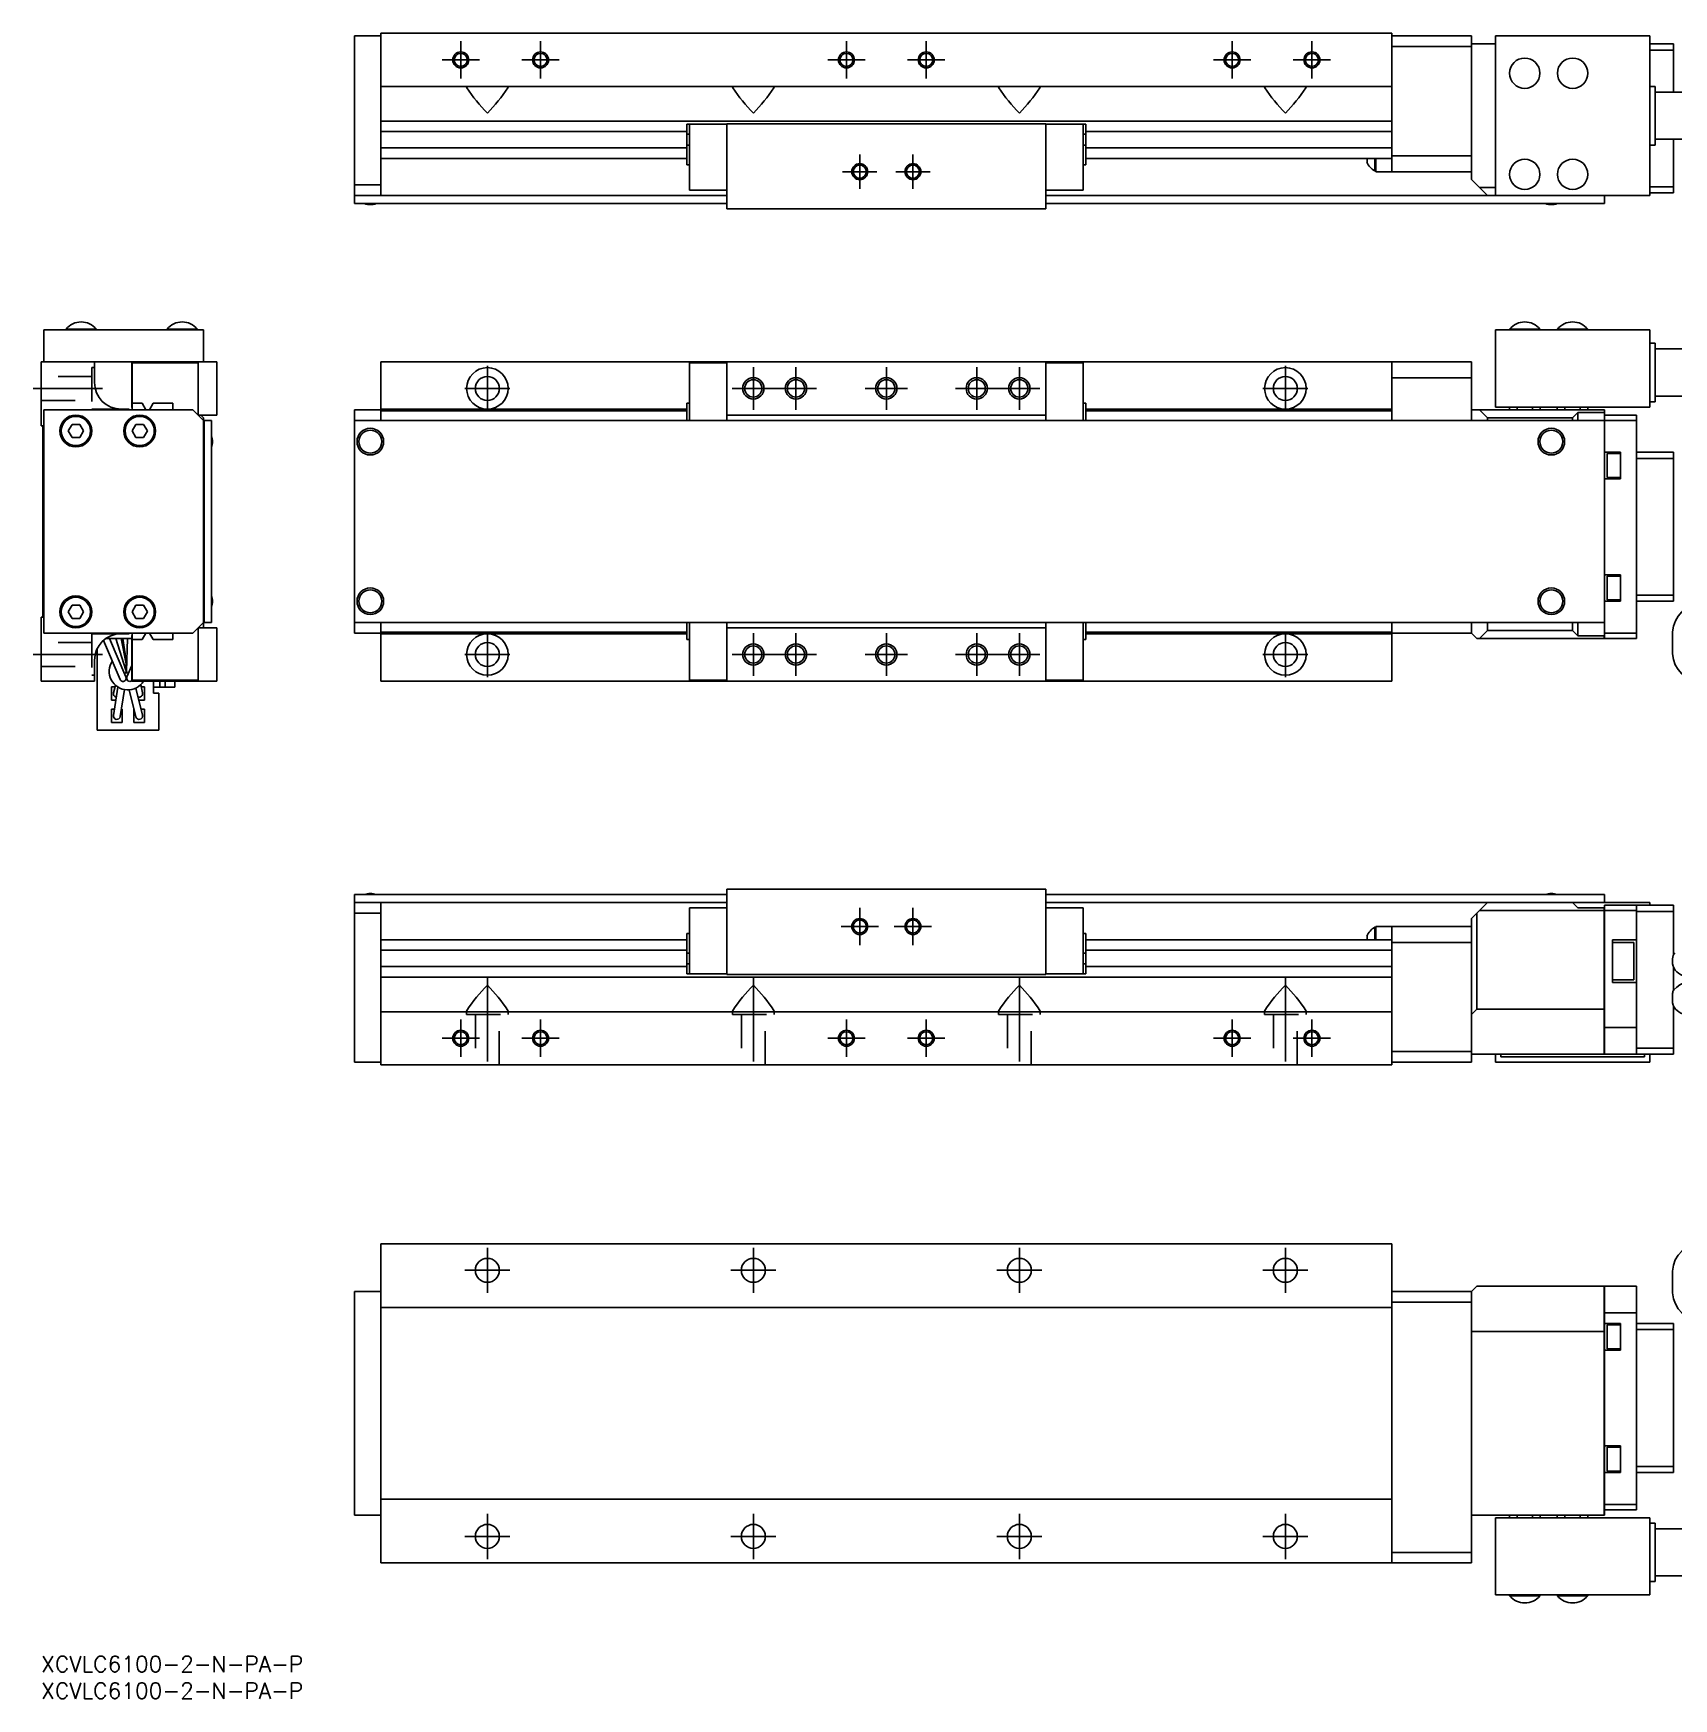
# Model space of a CAD drawing. Extents: x -2 to 466, y -8 to 305.
# Drawn here: x -1.5 to 306.8, y -8 to 305 of the extents above; entities that cross this region are included whole.
import ezdxf

# ---------------------------------------------------------------- set-up
doc = ezdxf.new("R2010")
doc.units = 0
doc.header["$LTSCALE"] = 0.5
doc.linetypes.add('CENTER', pattern=[50.8, 31.75, -6.35, 6.35, -6.35])
doc.linetypes.add('DASHED', pattern=[19.05, 12.7, -6.35])
for name, color, linetype in [('MSM_CENTER', 1, 'CENTER'), ('MSM_CONTINUOUS', 7, 'CONTINUOUS'), ('MSM_DASHED', 4, 'DASHED'), ('MSM_NARROW', 5, 'CONTINUOUS'), ('MSM_PART_NUMBER', 7, 'CONTINUOUS')]:
    doc.layers.add(name, color=color, linetype=linetype)
doc.styles.get("Standard").update_dxf_attribs({"font": 'txt.shx', "height": 3, "bigfont": 'bigfont.shx'})

msp = doc.modelspace()

# ---------------------------------------------------------------- linework, layer by layer
at = {"layer": 'MSM_CENTER'}
for p, q in [((78.85, 303.45), (78.85, 296.45)), ((93.85, 303.45), (93.85, 296.45)), ((151.35, 303.45), (151.35, 296.45)), ((166.35, 303.45), (166.35, 296.45)), ((223.85, 303.45), (223.85, 296.45)), ((238.85, 303.45), (238.85, 296.45)), ((75.35, 299.95), (82.35, 299.95)), ((90.35, 299.95), (97.35, 299.95)), ((147.85, 299.95), (154.85, 299.95)), ((162.85, 299.95), (169.85, 299.95)), ((220.35, 299.95), (227.35, 299.95)), ((235.35, 299.95), (242.35, 299.95)), ((153.85, 275.72), (153.85, 282.18)), ((163.85, 275.72), (163.85, 282.18)), ((150.62, 278.95), (157.08, 278.95)), ((160.62, 278.95), (167.08, 278.95)), ((83.85, 233.97), (83.85, 242.47)), ((133.85, 242.22), (133.85, 234.22)), ((141.85, 242.22), (141.85, 234.22)), ((158.85, 242.22), (158.85, 234.22)), ((175.85, 242.22), (175.85, 234.22)), ((183.85, 242.22), (183.85, 234.22)), ((233.85, 233.97), (233.85, 242.47)), ((-1.5, 238.22), (11.5, 238.22)), ((79.6, 238.22), (88.1, 238.22)), ((129.85, 238.22), (145.85, 238.22)), ((154.85, 238.22), (162.85, 238.22)), ((171.85, 238.22), (187.85, 238.22)), ((229.6, 238.22), (238.1, 238.22)), ((83.85, 183.97), (83.85, 192.47)), ((133.85, 192.22), (133.85, 184.22)), ((141.85, 192.22), (141.85, 184.22)), ((158.85, 192.22), (158.85, 184.22)), ((175.85, 192.22), (175.85, 184.22)), ((183.85, 192.22), (183.85, 184.22)), ((233.85, 183.97), (233.85, 192.47)), ((-1.5, 188.22), (11.5, 188.22)), ((79.6, 188.22), (88.1, 188.22)), ((129.85, 188.22), (145.85, 188.22)), ((154.85, 188.22), (162.85, 188.22)), ((171.85, 188.22), (187.85, 188.22)), ((229.6, 188.22), (238.1, 188.22)), ((153.85, 140.6), (153.85, 133.6)), ((163.85, 140.6), (163.85, 133.6)), ((157.35, 137.1), (150.35, 137.1)), ((167.35, 137.1), (160.35, 137.1)), ((83.85, 127.6), (83.85, 109.1)), ((133.85, 127.6), (133.85, 109.1)), ((183.85, 127.6), (183.85, 109.1)), ((233.85, 127.6), (233.85, 109.1)), ((78.85, 119.6), (78.85, 112.6)), ((93.85, 119.6), (93.85, 112.6)), ((151.35, 119.6), (151.35, 112.6)), ((166.35, 119.6), (166.35, 112.6)), ((223.85, 119.6), (223.85, 112.6)), ((238.85, 119.6), (238.85, 112.6)), ((75.35, 116.1), (82.35, 116.1)), ((90.35, 116.1), (97.35, 116.1)), ((147.85, 116.1), (154.85, 116.1)), ((162.85, 116.1), (169.85, 116.1)), ((227.35, 116.1), (220.35, 116.1)), ((242.35, 116.1), (235.35, 116.1)), ((83.85, 68.25), (83.85, 76.75)), ((133.85, 68.25), (133.85, 76.75)), ((183.85, 68.25), (183.85, 76.75)), ((233.85, 68.25), (233.85, 76.75)), ((79.6, 72.5), (88.1, 72.5)), ((129.6, 72.5), (138.1, 72.5)), ((179.6, 72.5), (188.1, 72.5)), ((229.6, 72.5), (238.1, 72.5)), ((83.85, 18.25), (83.85, 26.75)), ((133.85, 18.25), (133.85, 26.75)), ((183.85, 18.25), (183.85, 26.75)), ((233.85, 18.25), (233.85, 26.75)), ((79.6, 22.5), (88.1, 22.5)), ((129.6, 22.5), (138.1, 22.5)), ((179.6, 22.5), (188.1, 22.5)), ((229.6, 22.5), (238.1, 22.5))]:
    msp.add_line(p, q, dxfattribs=at)
at = {"layer": 'MSM_CONTINUOUS'}
for p, q in [((58.85, 304.45), (63.85, 304.45)), ((58.85, 304.45), (58.85, 274.45)), ((63.85, 304.95), (253.85, 304.95)), ((63.85, 304.95), (63.85, 274.45)), ((253.85, 304.95), (253.85, 278.95)), ((268.85, 304.45), (253.85, 304.45)), ((268.85, 304.45), (268.85, 277.45)), ((273.35, 304.45), (302.35, 304.45)), ((273.35, 274.45), (273.35, 304.45)), ((302.35, 304.45), (302.35, 274.45)), ((268.85, 302.45), (253.85, 302.45)), ((273.35, 302.95), (268.85, 302.95)), ((302.35, 302.95), (306.84, 302.95)), ((302.35, 301.8), (306.84, 301.8)), ((306.84, 293.88), (306.84, 302.95)), ((63.85, 294.95), (253.85, 294.95)), ((80.11, 294.95), (79.95, 294.83)), ((79.98, 294.69), (79.95, 294.83)), ((87.59, 294.95), (87.75, 294.83)), ((87.72, 294.69), (87.75, 294.83)), ((130.11, 294.95), (129.95, 294.83)), ((129.98, 294.69), (129.95, 294.83)), ((137.59, 294.95), (137.75, 294.83)), ((137.72, 294.69), (137.75, 294.83)), ((180.11, 294.95), (179.95, 294.83)), ((179.98, 294.69), (179.95, 294.83)), ((187.59, 294.95), (187.75, 294.83)), ((187.72, 294.69), (187.75, 294.83)), ((230.11, 294.95), (229.95, 294.83)), ((229.98, 294.69), (229.95, 294.83)), ((237.59, 294.95), (237.75, 294.83)), ((237.72, 294.69), (237.75, 294.83)), ((280.11, 294.95), (279.95, 294.82)), ((303.35, 294.95), (302.35, 294.95)), ((303.35, 294.95), (303.35, 283.95)), ((308.85, 293.88), (303.35, 293.88)), ((306.85, 294.02), (306.84, 294)), ((63.85, 288.45), (253.85, 288.45)), ((188.85, 287.95), (128.85, 287.95)), ((128.85, 287.95), (128.85, 271.95)), ((188.85, 287.95), (188.85, 271.95)), ((63.85, 286.49), (121.35, 286.49)), ((121.35, 280.25), (121.35, 287.85)), ((128.85, 287.85), (121.35, 287.85)), ((121.85, 285.98), (121.35, 285.98)), ((121.85, 287.85), (121.85, 275.45)), ((196.35, 287.85), (188.85, 287.85)), ((195.85, 287.85), (195.85, 275.45)), ((195.85, 285.98), (196.35, 285.98)), ((196.35, 280.25), (196.35, 287.85)), ((196.35, 286.49), (253.85, 286.49)), ((303.35, 285.03), (308.85, 285.03)), ((306.84, 274.95), (306.84, 285.03)), ((63.85, 283.41), (121.35, 283.41)), ((121.85, 283.93), (121.35, 283.93)), ((195.85, 283.93), (196.35, 283.93)), ((196.35, 283.41), (253.85, 283.41)), ((268.85, 281.95), (253.85, 281.95)), ((302.35, 283.95), (303.35, 283.95)), ((306.84, 284.25), (306.85, 284.23)), ((63.85, 281.45), (121.35, 281.45)), ((121.85, 280.25), (121.35, 280.25)), ((195.85, 280.25), (196.35, 280.25)), ((196.35, 281.45), (253.85, 281.45)), ((249.2, 281.45), (249.2, 280.74)), ((250.65, 281.45), (250.65, 279.09)), ((250.65, 279.09), (250.85, 279.09)), ((250.85, 281.45), (250.85, 278.95)), ((250.85, 278.95), (268.85, 278.95)), ((58.85, 276.45), (63.85, 276.45)), ((121.85, 275.45), (128.85, 275.45)), ((195.85, 275.45), (188.85, 275.45)), ((271.85, 274.45), (268.85, 277.45)), ((273.35, 275.95), (270.35, 275.95)), ((302.35, 276.11), (306.84, 276.11)), ((58.85, 274.45), (128.85, 274.45)), ((58.85, 274.35), (58.95, 274.45)), ((58.85, 272.95), (58.85, 274.35)), ((128.85, 272.95), (58.85, 272.95)), ((188.85, 274.45), (302.35, 274.45)), ((293.85, 272.95), (188.85, 272.95)), ((293.75, 274.45), (293.85, 274.35)), ((293.85, 274.35), (293.85, 272.95)), ((302.35, 274.95), (306.84, 274.95)), ((188.85, 271.95), (128.85, 271.95)), ((0.5, 243.22), (0.5, 249.22)), ((30.5, 249.22), (0.5, 249.22)), ((4.65, 249.38), (10.35, 249.38)), ((4.65, 249.38), (4.65, 249.22)), ((10.35, 249.22), (10.35, 249.38)), ((23.65, 249.38), (29.35, 249.38)), ((23.65, 249.38), (23.65, 249.22)), ((29.35, 249.22), (29.35, 249.38)), ((30.5, 243.22), (30.5, 249.22)), ((302.35, 249.22), (273.35, 249.22)), ((273.35, 234.72), (273.35, 249.22)), ((276, 249.38), (281.7, 249.38)), ((276, 249.38), (276, 249.22)), ((281.7, 249.22), (281.7, 249.38)), ((285, 249.38), (290.7, 249.38)), ((285, 249.38), (285, 249.22)), ((290.7, 249.22), (290.7, 249.38)), ((302.35, 234.72), (302.35, 249.22)), ((303.35, 246.72), (302.35, 246.72)), ((303.35, 246.72), (303.35, 235.72)), ((308.85, 245.64), (303.35, 245.64)), ((0, 243.22), (33, 243.22)), ((0, 231.22), (0, 243.22)), ((10, 243.22), (10, 239.32)), ((17, 234.62), (17, 243.22)), ((17.1, 234.22), (17.1, 243.02)), ((17.1, 243.02), (29.5, 243.02)), ((29.5, 243.02), (29.5, 233.22)), ((33, 243.22), (33, 233.22)), ((63.85, 243.22), (63.85, 232.22)), ((63.85, 243.22), (268.85, 243.22)), ((121.85, 243.02), (128.85, 243.02)), ((121.85, 243.02), (121.85, 232.22)), ((128.85, 243.22), (128.85, 232.22)), ((188.85, 243.22), (188.85, 232.22)), ((195.85, 243.02), (188.85, 243.02)), ((195.85, 243.02), (195.85, 232.22)), ((253.85, 243.22), (253.85, 232.22)), ((268.85, 232.22), (268.85, 243.22)), ((268.85, 240.22), (253.85, 240.22)), ((18.97, 235.42), (17.1, 235.42)), ((19.66, 234.22), (18.97, 235.42)), ((21.03, 235.42), (20.34, 234.22)), ((24.7, 235.42), (21.03, 235.42)), ((24.7, 234.22), (24.7, 235.42)), ((121.35, 232.22), (121.35, 235.42)), ((121.85, 235.42), (121.35, 235.42)), ((195.85, 235.42), (196.35, 235.42)), ((196.35, 232.22), (196.35, 235.42)), ((302.35, 234.72), (273.35, 234.72)), ((275.96, 234.72), (275.96, 234.22)), ((277.41, 234.72), (277.41, 234.22)), ((280.29, 234.72), (280.29, 234.22)), ((281.74, 234.72), (281.74, 234.22)), ((284.96, 234.72), (284.96, 234.22)), ((286.41, 234.72), (286.41, 234.22)), ((289.29, 234.72), (289.29, 234.22)), ((290.74, 234.72), (290.74, 234.22)), ((302.35, 235.72), (303.35, 235.72)), ((303.35, 236.79), (308.85, 236.79)), ((0.5, 234.22), (28.5, 234.22)), ((0.5, 192.22), (0.5, 234.22)), ((15, 234.32), (16.5, 234.32)), ((16.5, 234.32), (16.5, 234.22)), ((17.1, 234.62), (17, 234.62)), ((28.5, 234.22), (30.5, 232.22)), ((29.7, 233.22), (29.7, 233.02)), ((33, 233.22), (29.7, 233.22)), ((30.5, 232.72), (30, 233.22)), ((30.5, 193.22), (30.5, 232.72)), ((32, 232.22), (30.5, 232.22)), ((30.6, 194.22), (30.6, 232.22)), ((32, 194.22), (32, 232.22)), ((58.85, 234.22), (58.85, 192.22)), ((58.85, 234.22), (63.85, 234.22)), ((299.85, 232.22), (58.85, 232.22)), ((63.85, 234.32), (121.35, 234.32)), ((63.85, 234.02), (121.35, 234.02)), ((188.85, 233.22), (128.85, 233.22)), ((196.35, 234.32), (253.85, 234.32)), ((196.35, 234.02), (253.85, 234.02)), ((293.85, 234.22), (268.85, 234.22)), ((271.85, 232.72), (270.35, 234.22)), ((287.85, 232.72), (271.85, 232.72)), ((271.85, 232.22), (271.85, 232.72)), ((288.85, 233.72), (287.85, 232.72)), ((287.85, 232.22), (287.85, 232.72)), ((288.85, 232.22), (288.85, 233.72)), ((293.85, 233.72), (288.85, 233.72)), ((293.85, 191.22), (293.85, 234.22)), ((293.85, 233.22), (299.85, 233.22)), ((299.85, 233.22), (299.85, 191.22)), ((0.3, 231.22), (0, 231.22)), ((0.3, 195.22), (0.3, 231.22)), ((5.06, 230.22), (5.78, 231.47)), ((5.78, 228.97), (5.06, 230.22)), ((5.78, 231.47), (7.22, 231.47)), ((7.22, 228.97), (5.78, 228.97)), ((7.22, 231.47), (7.94, 230.22)), ((7.94, 230.22), (7.22, 228.97)), ((17.06, 230.22), (17.78, 231.47)), ((17.78, 228.97), (17.06, 230.22)), ((17.78, 231.47), (19.22, 231.47)), ((19.22, 228.97), (17.78, 228.97)), ((19.22, 231.47), (19.94, 230.22)), ((19.94, 230.22), (19.22, 228.97)), ((293.85, 226.22), (296.85, 226.22)), ((294.35, 225.97), (294.35, 221.47)), ((296.85, 225.97), (294.35, 225.97)), ((296.85, 226.22), (296.85, 221.22)), ((299.85, 226.22), (306.84, 226.22)), ((306.84, 198.22), (306.84, 226.22)), ((299.85, 225.06), (306.84, 225.06)), ((293.85, 221.22), (296.85, 221.22)), ((294.35, 221.47), (296.85, 221.47)), ((293.85, 203.22), (296.85, 203.22)), ((294.35, 202.97), (294.35, 198.47)), ((296.85, 202.97), (294.35, 202.97)), ((296.85, 198.22), (296.85, 203.22)), ((5.06, 196.22), (5.78, 197.47)), ((5.78, 197.47), (7.22, 197.47)), ((7.22, 197.47), (7.94, 196.22)), ((17.06, 196.22), (17.78, 197.47)), ((17.78, 197.47), (19.22, 197.47)), ((19.22, 197.47), (19.94, 196.22)), ((293.85, 198.22), (296.85, 198.22)), ((294.35, 198.47), (296.85, 198.47)), ((299.85, 199.37), (306.84, 199.37)), ((299.85, 198.22), (306.84, 198.22)), ((0, 183.22), (0, 195.22)), ((0, 195.22), (0.3, 195.22)), ((5.78, 194.97), (5.06, 196.22)), ((7.22, 194.97), (5.78, 194.97)), ((7.94, 196.22), (7.22, 194.97)), ((17.78, 194.97), (17.06, 196.22)), ((19.22, 194.97), (17.78, 194.97)), ((19.94, 196.22), (19.22, 194.97)), ((30.5, 194.22), (28.5, 192.22)), ((32, 194.22), (30.5, 194.22)), ((293.85, 194.22), (58.85, 194.22)), ((63.85, 194.22), (63.85, 183.22)), ((121.35, 191.02), (121.35, 194.22)), ((121.85, 194.22), (121.85, 183.42)), ((128.85, 194.22), (128.85, 183.22)), ((188.85, 194.22), (188.85, 183.22)), ((195.85, 194.22), (195.85, 183.42)), ((196.35, 191.02), (196.35, 194.22)), ((253.85, 194.22), (253.85, 183.22)), ((268.85, 192.22), (268.85, 194.22)), ((271.85, 192.72), (271.85, 194.22)), ((287.85, 192.72), (287.85, 194.22)), ((288.85, 191.72), (288.85, 194.22)), ((28.5, 192.22), (0.5, 192.22)), ((17, 191.22), (12.15, 191.22)), ((15.9, 184), (12.84, 191.22)), ((15.92, 185.25), (14.01, 191.22)), ((16.5, 192.12), (15, 192.12)), ((15.94, 186.48), (15.03, 191.22)), ((15.34, 191.22), (16.06, 186.28)), ((16.18, 191.22), (16.05, 185.08)), ((16.5, 192.22), (16.5, 192.12)), ((17, 191.82), (17.1, 191.82)), ((17, 183.22), (17, 191.82)), ((17.1, 183.42), (17.1, 192.22)), ((17.1, 191.02), (18.97, 191.02)), ((18.97, 191.02), (19.66, 192.21)), ((20.34, 192.21), (21.03, 191.02)), ((21.03, 191.02), (24.7, 191.02)), ((24.7, 191.02), (24.7, 192.22)), ((29.5, 193.22), (29.5, 183.42)), ((29.7, 193.42), (29.7, 193.22)), ((29.7, 193.22), (33, 193.22)), ((33, 193.22), (33, 183.22)), ((58.85, 192.22), (63.85, 192.22)), ((63.85, 192.42), (121.35, 192.42)), ((63.85, 192.12), (121.35, 192.12)), ((121.85, 191.02), (121.35, 191.02)), ((188.85, 193.22), (128.85, 193.22)), ((195.85, 191.02), (196.35, 191.02)), ((196.35, 192.42), (253.85, 192.42)), ((196.35, 192.12), (253.85, 192.12)), ((268.85, 192.22), (253.85, 192.22)), ((268.85, 192.22), (269.85, 191.22)), ((269.85, 191.22), (293.75, 191.22)), ((270.35, 191.22), (271.85, 192.72)), ((287.85, 192.72), (271.85, 192.72)), ((287.85, 192.72), (288.85, 191.72)), ((288.85, 191.72), (293.76, 191.72)), ((293.85, 191.32), (293.75, 191.22)), ((293.85, 191.84), (293.76, 191.72)), ((293.76, 191.23), (293.76, 191.72)), ((293.85, 192.22), (299.85, 192.22)), ((299.85, 191.22), (293.85, 191.22)), ((306.65, 188.37), (306.65, 192.47)), ((10.5, 189.3), (10.5, 173.97)), ((11.69, 190.86), (14.8, 183.53)), ((15.17, 190.52), (15.2, 190.52)), ((15.2, 190.52), (15.2, 190.33)), ((10, 187.12), (10, 183.22)), ((17, 186.13), (16.1, 184)), ((10, 183.22), (0, 183.22)), ((13.2, 182.12), (13.87, 182.12)), ((13.2, 179.62), (13.2, 182.12)), ((14.42, 182.09), (13.56, 176.77)), ((13.96, 182.44), (13.57, 181.04)), ((14.84, 176.56), (15.66, 181.62)), ((16.52, 181.58), (17.77, 176.51)), ((33, 183.22), (17, 183.22)), ((29.5, 183.42), (17.1, 183.42)), ((19.03, 176.82), (17.78, 181.91)), ((19.04, 180.99), (18.74, 182.59)), ((18.83, 182.12), (19.4, 182.12)), ((19.4, 182.12), (19.4, 179.62)), ((21.1, 183.22), (21.1, 180.97)), ((21.1, 182.07), (23.3, 182.07)), ((22.3, 183.22), (22.3, 182.07)), ((23.3, 183.22), (23.3, 182.07)), ((23.3, 182.07), (25.1, 182.07)), ((25.1, 183.22), (25.1, 182.07)), ((63.85, 183.22), (253.85, 183.22)), ((121.85, 183.42), (128.85, 183.42)), ((195.85, 183.42), (188.85, 183.42)), ((14.02, 179.62), (13.2, 179.62)), ((19.4, 179.62), (18.34, 179.62)), ((21.1, 180.97), (22.1, 180.97)), ((22.1, 173.97), (22.1, 180.97)), ((13.2, 177.92), (13.75, 177.92)), ((13.2, 175.42), (13.2, 177.92)), ((15.2, 175.42), (13.2, 175.42)), ((15.06, 177.92), (15.2, 177.92)), ((15.2, 177.92), (15.2, 175.42)), ((17.4, 177.92), (17.42, 177.92)), ((17.4, 175.42), (17.4, 177.92)), ((19.4, 175.42), (17.4, 175.42)), ((18.76, 177.92), (19.4, 177.92)), ((19.4, 177.92), (19.4, 175.42)), ((22.1, 173.97), (10.5, 173.97)), ((128.85, 144.1), (128.85, 128.1)), ((188.85, 144.1), (128.85, 144.1)), ((188.85, 144.1), (188.85, 128.1)), ((128.85, 143.1), (58.85, 143.1)), ((58.85, 143.1), (58.85, 141.7)), ((58.85, 141.7), (58.95, 141.6)), ((58.85, 141.6), (58.85, 111.6)), ((58.85, 141.6), (128.85, 141.6)), ((63.85, 141.6), (63.85, 111.1)), ((293.85, 143.1), (188.85, 143.1)), ((188.85, 141.6), (302.35, 141.6)), ((268.85, 138.6), (271.85, 141.6)), ((287.85, 141.6), (288.85, 140.6)), ((293.75, 141.6), (293.85, 141.7)), ((293.85, 141.7), (293.85, 143.1)), ((293.85, 113.1), (293.85, 141.1)), ((293.85, 141.1), (306.84, 141.1)), ((299.85, 141.1), (299.85, 113.1)), ((302.35, 141.1), (302.35, 141.6)), ((306.84, 131.8), (306.84, 141.1)), ((58.85, 139.6), (63.85, 139.6)), ((121.85, 140.6), (121.85, 128.2)), ((121.85, 140.6), (128.85, 140.6)), ((195.85, 140.6), (188.85, 140.6)), ((195.85, 140.6), (195.85, 128.2)), ((268.85, 138.6), (268.85, 111.6)), ((269.85, 139.6), (269.85, 121.6)), ((293.75, 140.1), (270.35, 140.1)), ((288.85, 140.6), (293.85, 140.6)), ((293.76, 140.11), (293.75, 140.1)), ((293.75, 140.1), (293.75, 121.6)), ((293.76, 140.11), (293.76, 140.6)), ((293.76, 140.11), (293.85, 140.07)), ((299.85, 140.1), (293.85, 140.1)), ((299.85, 139.94), (306.84, 139.94)), ((63.85, 134.6), (121.35, 134.6)), ((121.85, 135.8), (121.35, 135.8)), ((121.35, 128.2), (121.35, 135.8)), ((195.85, 135.8), (196.35, 135.8)), ((196.35, 128.2), (196.35, 135.8)), ((196.35, 134.6), (253.85, 134.6)), ((249.2, 135.31), (249.2, 134.6)), ((250.65, 136.96), (250.65, 134.6)), ((250.85, 136.96), (250.65, 136.96)), ((268.85, 137.1), (250.85, 137.1)), ((250.85, 137.1), (250.85, 134.6)), ((253.85, 137.1), (253.85, 111.1)), ((299.85, 134.6), (295.35, 134.6)), ((295.35, 134.6), (295.35, 126.6)), ((63.85, 132.63), (121.35, 132.63)), ((121.85, 132.12), (121.35, 132.12)), ((195.85, 132.12), (196.35, 132.12)), ((196.35, 132.63), (253.85, 132.63)), ((268.85, 134.1), (253.85, 134.1)), ((299.35, 134.1), (295.35, 134.1)), ((299.35, 127.1), (299.35, 134.1)), ((63.85, 129.56), (121.35, 129.56)), ((121.85, 130.07), (121.35, 130.07)), ((195.85, 130.07), (196.35, 130.07)), ((196.35, 129.56), (253.85, 129.56)), ((306.65, 131.05), (306.65, 130.09)), ((306.84, 125.2), (306.84, 129.44)), ((63.85, 127.6), (253.85, 127.6)), ((128.85, 128.2), (121.35, 128.2)), ((188.85, 128.1), (128.85, 128.1)), ((196.35, 128.2), (188.85, 128.2)), ((295.35, 127.1), (299.35, 127.1)), ((299.85, 126.6), (295.35, 126.6)), ((306.65, 124.49), (306.65, 122.75)), ((306.84, 113.1), (306.84, 122.15)), ((63.85, 121.1), (253.85, 121.1)), ((79.98, 121.35), (79.95, 121.22)), ((80.11, 121.1), (79.95, 121.22)), ((87.59, 121.1), (87.75, 121.22)), ((87.72, 121.35), (87.75, 121.22)), ((129.98, 121.35), (129.95, 121.22)), ((130.11, 121.1), (129.95, 121.22)), ((137.59, 121.1), (137.75, 121.22)), ((137.72, 121.35), (137.75, 121.22)), ((179.98, 121.35), (179.95, 121.22)), ((180.11, 121.1), (179.95, 121.22)), ((187.59, 121.1), (187.75, 121.22)), ((187.72, 121.35), (187.75, 121.22)), ((229.98, 121.35), (229.95, 121.22)), ((230.11, 121.1), (229.95, 121.22)), ((237.59, 121.1), (237.75, 121.22)), ((237.72, 121.35), (237.75, 121.22)), ((268.85, 120.6), (269.85, 121.6)), ((293.75, 121.6), (269.85, 121.6)), ((293.75, 121.6), (293.76, 121.59)), ((293.76, 121.59), (293.85, 121.62)), ((293.76, 121.59), (293.76, 113.11)), ((293.85, 118.1), (299.85, 118.1)), ((268.85, 113.6), (253.85, 113.6)), ((293.75, 113.1), (268.85, 113.1)), ((273.35, 113.1), (273.35, 111.6)), ((274.35, 113.1), (274.35, 112.6)), ((293.85, 113.2), (293.75, 113.1)), ((306.84, 113.1), (293.85, 113.1)), ((299.85, 114.25), (306.84, 114.25)), ((301.35, 112.6), (301.35, 113.1)), ((302.35, 111.6), (302.35, 113.1)), ((58.85, 111.6), (63.85, 111.6)), ((63.85, 111.1), (253.85, 111.1)), ((268.85, 111.6), (253.85, 111.6)), ((273.35, 111.6), (302.35, 111.6)), ((274.35, 112.6), (301.35, 112.6)), ((63.85, 77.5), (253.85, 77.5)), ((63.85, 77.5), (63.85, 17.5)), ((253.85, 77.5), (253.85, 17.5)), ((306.65, 72.35), (306.65, 68.25)), ((268.85, 68.5), (269.85, 69.5)), ((293.75, 69.5), (269.85, 69.5)), ((293.75, 69.5), (293.85, 69.4)), ((293.76, 69.49), (293.76, 61.01)), ((293.85, 69.5), (293.85, 26.5)), ((293.85, 69.5), (299.85, 69.5)), ((299.85, 69.5), (299.85, 27.5)), ((58.85, 68.5), (63.85, 68.5)), ((58.85, 68.5), (58.85, 26.5)), ((268.85, 68.5), (253.85, 68.5)), ((268.85, 66.5), (253.85, 66.5)), ((268.85, 68.5), (268.85, 17.5)), ((63.85, 65.5), (253.85, 65.5)), ((299.85, 64.5), (293.85, 64.5)), ((293.75, 61), (268.85, 61)), ((293.76, 61.01), (293.75, 61)), ((293.75, 61), (293.75, 26.5)), ((293.85, 60.97), (293.76, 61.01)), ((293.85, 62.5), (296.85, 62.5)), ((294.35, 62.25), (294.35, 57.75)), ((296.85, 62.25), (294.35, 62.25)), ((296.85, 62.5), (296.85, 57.5)), ((299.85, 62.5), (306.84, 62.5)), ((299.85, 61.35), (306.84, 61.35)), ((306.84, 34.5), (306.84, 62.5)), ((293.85, 57.5), (296.85, 57.5)), ((294.35, 57.75), (296.85, 57.75)), ((293.85, 39.5), (296.85, 39.5)), ((294.35, 39.25), (294.35, 34.75)), ((296.85, 39.25), (294.35, 39.25)), ((296.85, 34.5), (296.85, 39.5)), ((293.85, 34.5), (296.85, 34.5)), ((294.35, 34.75), (296.85, 34.75)), ((299.85, 35.66), (306.84, 35.66)), ((299.85, 34.5), (306.84, 34.5)), ((63.85, 29.5), (253.85, 29.5)), ((293.85, 28.5), (299.85, 28.5)), ((58.85, 26.5), (63.85, 26.5)), ((293.85, 26.5), (268.85, 26.5)), ((273.35, 26), (273.35, 11.5)), ((273.35, 26), (302.35, 26)), ((275.96, 26), (275.96, 26.5)), ((277.41, 26), (277.41, 26.5)), ((280.29, 26), (280.29, 26.5)), ((281.74, 26), (281.74, 26.5)), ((284.96, 26), (284.96, 26.5)), ((286.41, 26), (286.41, 26.5)), ((289.29, 26), (289.29, 26.5)), ((290.74, 26), (290.74, 26.5)), ((299.85, 27.5), (293.85, 27.5)), ((302.35, 26), (302.35, 11.5)), ((303.35, 25), (302.35, 25)), ((303.35, 25), (303.35, 14)), ((308.85, 23.93), (303.35, 23.93)), ((268.85, 19.5), (253.85, 19.5)), ((63.85, 17.5), (268.85, 17.5)), ((302.35, 14), (303.35, 14)), ((303.35, 15.08), (308.85, 15.08)), ((273.35, 11.5), (302.35, 11.5)), ((276, 11.5), (276, 11.34)), ((281.7, 11.34), (276, 11.34)), ((281.7, 11.34), (281.7, 11.5)), ((285, 11.5), (285, 11.34)), ((290.7, 11.34), (285, 11.34)), ((290.7, 11.34), (290.7, 11.5))]:
    msp.add_line(p, q, dxfattribs=at)
for centre, radius in [((78.85, 299.95), 1.23), ((93.85, 299.95), 1.23), ((151.35, 299.95), 1.23), ((166.35, 299.95), 1.23), ((223.85, 299.95), 1.23), ((238.85, 299.95), 1.23), ((278.85, 297.45), 2.85), ((287.85, 297.45), 2.85), ((278.85, 278.45), 2.85), ((287.85, 278.45), 2.85), ((83.85, 238.22), 3.9), ((233.85, 238.22), 3.9), ((133.85, 238.22), 1.62), ((141.85, 238.22), 1.62), ((158.85, 238.22), 1.62), ((175.85, 238.22), 1.62), ((183.85, 238.22), 1.62), ((83.85, 188.22), 3.9), ((233.85, 188.22), 3.9), ((133.85, 188.22), 1.62), ((141.85, 188.22), 1.62), ((158.85, 188.22), 1.62), ((175.85, 188.22), 1.62), ((183.85, 188.22), 1.62), ((153.85, 137.1), 1.23), ((163.85, 137.1), 1.23), ((78.85, 116.1), 1.23), ((93.85, 116.1), 1.23), ((151.35, 116.1), 1.23), ((166.35, 116.1), 1.23), ((223.85, 116.1), 1.23), ((238.85, 116.1), 1.23), ((83.85, 72.5), 2.25), ((133.85, 72.5), 2.25), ((183.85, 72.5), 2.25), ((233.85, 72.5), 2.25), ((83.85, 22.5), 2.25), ((133.85, 22.5), 2.25), ((183.85, 22.5), 2.25), ((233.85, 22.5), 2.25)]:
    msp.add_circle(centre, radius, dxfattribs=at)
at = {"layer": 'MSM_CONTINUOUS', "extrusion": (0, 0, -1)}
for centre, radius in [((-153.85, 278.95), 1.23), ((-163.85, 278.95), 1.23), ((-83.85, 238.22), 2.25), ((-233.85, 238.22), 2.25), ((-6.5, 230.22), 3), ((-6.5, 230.22), 2.75), ((-18.5, 230.22), 3), ((-18.5, 230.22), 2.75), ((-61.85, 228.22), 2.5), ((-61.85, 228.22), 2.15), ((-283.85, 228.22), 2.5), ((-283.85, 228.22), 2.15), ((-61.85, 198.22), 2.5), ((-61.85, 198.22), 2.15), ((-283.85, 198.22), 2.5), ((-283.85, 198.22), 2.15), ((-6.5, 196.22), 3), ((-6.5, 196.22), 2.75), ((-18.5, 196.22), 3), ((-18.5, 196.22), 2.75), ((-83.85, 188.22), 2.25), ((-233.85, 188.22), 2.25)]:
    msp.add_circle(centre, radius, dxfattribs=at)
at = {"layer": 'MSM_CONTINUOUS'}
for centre, radius, start, end in [((109.88, 315.14), 36.22, 214.3615, 224.0577), ((57.82, 315.14), 36.22, 315.9423, 325.6385), ((159.88, 315.14), 36.22, 214.3615, 224.0577), ((107.82, 315.14), 36.22, 315.9423, 325.6385), ((209.88, 315.14), 36.22, 214.3615, 224.0577), ((157.82, 315.14), 36.22, 315.9423, 325.6385), ((259.88, 315.14), 36.22, 214.3615, 224.0577), ((207.82, 315.14), 36.22, 315.9423, 325.6385), ((252.22, 281.94), 3.25, 201.5574, 241.0598), ((61.84, 275.75), 3, 248.96, 270), ((61.86, 275.75), 3, 270, 291.04), ((283.84, 275.75), 3, 248.96, 270), ((283.86, 275.75), 3, 270, 291.04), ((7.5, 247.02), 3.7, 90, 140.3692), ((7.5, 247.02), 3.7, 39.6308, 90), ((26.5, 247.02), 3.7, 90, 140.3692), ((26.5, 247.02), 3.7, 39.6308, 90), ((278.85, 247.02), 3.7, 89.9943, 140.3692), ((278.85, 247.02), 3.7, 39.6308, 90), ((287.85, 247.02), 3.7, 89.9943, 140.3692), ((287.85, 247.02), 3.7, 39.6308, 90), ((29.2, 228.21), 3, 338.96, 0), ((29.2, 198.21), 3, 338.96, 0), ((312.06, 192.26), 5.41, 87.9657, 177.8137), ((16.27, 185.07), 3.5, 98.8136, 101.7675), ((312.05, 188.57), 5.41, 182.1273, 272.0933), ((16.27, 185.07), 3.5, 146.9255, 328.091), ((14.2, 180.87), 0.65, 164.7083, 262.6272), ((18.4, 180.87), 0.65, 250.6467, 10.4507), ((14.2, 176.67), 0.65, 170.8127, 350.8127), ((18.4, 176.67), 0.65, 193.8589, 13.8589), ((61.84, 140.3), 3, 90, 111.04), ((61.86, 140.3), 3, 68.96, 90), ((283.84, 140.3), 3, 90, 111.04), ((283.86, 140.3), 3, 68.96, 90), ((252.22, 134.11), 3.25, 118.9402, 158.4426), ((308.37, 131.02), 1.72, 139.0024, 178.8954), ((309.36, 130.54), 2.75, 189.2724, 261.0568), ((109.88, 100.91), 36.22, 135.9423, 145.6385), ((57.82, 100.91), 36.22, 34.3615, 44.0577), ((159.88, 100.91), 36.22, 135.9423, 145.6385), ((107.82, 100.91), 36.22, 34.3615, 44.0577), ((209.88, 100.91), 36.22, 135.9423, 145.6385), ((157.82, 100.91), 36.22, 34.3615, 44.0577), ((259.88, 100.91), 36.22, 135.9423, 145.6385), ((207.82, 100.91), 36.22, 34.3615, 44.0577), ((308.1, 124.48), 1.45, 149.5973, 179.5942), ((311.4, 120.67), 6.43, 82.4193, 135.037), ((309.21, 123.23), 2.6, 190.5511, 265.471), ((312.05, 72.15), 5.41, 87.9067, 177.8727), ((312.06, 68.46), 5.41, 182.1863, 272.0343), ((278.85, 13.7), 3.7, 270, 320.3692), ((287.85, 13.7), 3.7, 270, 320.3692)]:
    msp.add_arc(centre, radius, start, end, dxfattribs=at)
at = {"layer": 'MSM_CONTINUOUS', "extrusion": (0, 0, -1)}
for centre, radius, start, end in [((-15, 239.32), 5, 270, 0), ((-29.2, 228.22), 3, 159.0034, 180.1444), ((-29.2, 198.22), 3, 159.0034, 180.1444), ((-15, 187.12), 5, 0, 90), ((-15.35, 185.07), 0.6, 162.212, 238.1917), ((-15.35, 186.37), 0.6, 169.1542, 232.4513), ((-16.65, 185.07), 0.6, 301.8083, 1.1935), ((-16.65, 186.37), 0.6, 343.9147, 351.7575), ((-15.35, 183.77), 0.6, 156.9836, 336.9836), ((-16.65, 183.77), 0.6, 234.3147, 23.0164), ((-278.85, 13.7), 3.7, 269.9943, 320.3692), ((-287.85, 13.7), 3.7, 269.9943, 320.3692)]:
    msp.add_arc(centre, radius, start, end, dxfattribs=at)
at = {"layer": 'MSM_DASHED'}
for p, q in [((9.5, 242.12), (9.5, 234.32)), ((10, 242.12), (9.5, 242.12)), ((9.5, 240.47), (0, 240.47)), ((0, 235.97), (9.5, 235.97)), ((9.5, 234.32), (15, 234.32)), ((9.5, 192.12), (9.5, 184.32)), ((15, 192.12), (9.5, 192.12)), ((9.5, 190.47), (0, 190.47)), ((0, 185.97), (9.5, 185.97)), ((9.5, 184.32), (10, 184.32)), ((79.95, 120.6), (79.95, 121.22)), ((79.95, 120.6), (87.75, 120.6)), ((81.6, 120.6), (81.6, 111.1)), ((86.1, 111.1), (86.1, 120.6)), ((87.75, 120.6), (87.75, 121.22)), ((129.95, 120.6), (129.95, 121.22)), ((129.95, 120.6), (137.75, 120.6)), ((131.6, 120.6), (131.6, 111.1)), ((136.1, 111.1), (136.1, 120.6)), ((137.75, 120.6), (137.75, 121.22)), ((179.95, 120.6), (179.95, 121.22)), ((179.95, 120.6), (187.75, 120.6)), ((181.6, 120.6), (181.6, 111.1)), ((186.1, 111.1), (186.1, 120.6)), ((187.75, 120.6), (187.75, 121.22)), ((229.95, 120.6), (229.95, 121.22)), ((229.95, 120.6), (237.75, 120.6)), ((231.6, 120.6), (231.6, 111.1)), ((236.1, 111.1), (236.1, 120.6)), ((237.75, 120.6), (237.75, 121.22))]:
    msp.add_line(p, q, dxfattribs=at)
at = {"layer": 'MSM_NARROW'}
for centre, radius in [((78.85, 299.95), 1.5), ((93.85, 299.95), 1.5), ((151.35, 299.95), 1.5), ((166.35, 299.95), 1.5), ((223.85, 299.95), 1.5), ((238.85, 299.95), 1.5), ((133.85, 238.22), 2), ((141.85, 238.22), 2), ((158.85, 238.22), 2), ((175.85, 238.22), 2), ((183.85, 238.22), 2), ((133.85, 188.22), 2), ((141.85, 188.22), 2), ((158.85, 188.22), 2), ((175.85, 188.22), 2), ((183.85, 188.22), 2), ((153.85, 137.1), 1.5), ((163.85, 137.1), 1.5), ((78.85, 116.1), 1.5), ((93.85, 116.1), 1.5), ((151.35, 116.1), 1.5), ((166.35, 116.1), 1.5), ((223.85, 116.1), 1.5), ((238.85, 116.1), 1.5)]:
    msp.add_circle(centre, radius, dxfattribs=at)
at = {"layer": 'MSM_NARROW', "extrusion": (0, 0, -1)}
for centre in [(-153.85, 278.95), (-163.85, 278.95)]:
    msp.add_circle(centre, 1.5, dxfattribs=at)

# ---------------------------------------------------------------- texts
at = {"layer": 'MSM_PART_NUMBER'}
for p in [(0, -3), (0, -8)]:
    msp.add_text('XCVLC6100-2-N-PA-P', height=3, dxfattribs=at).set_placement(p)

doc.saveas('drawing.dxf')
